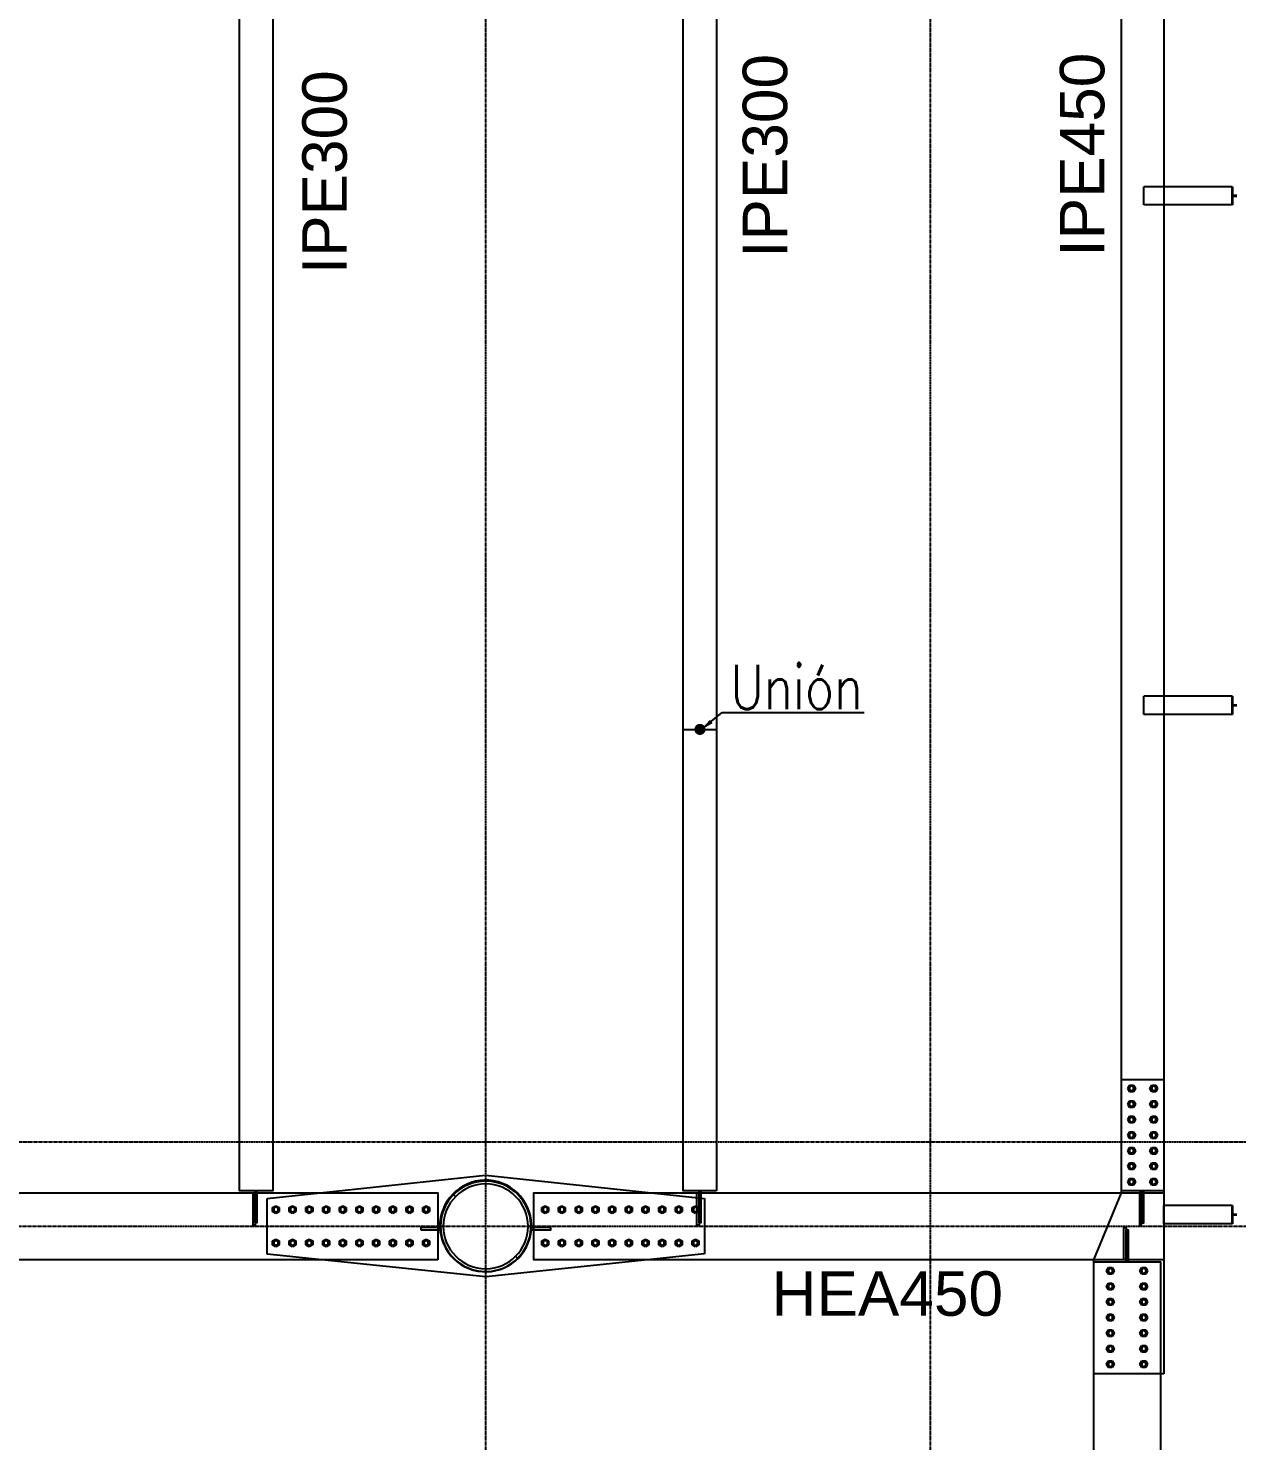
# Model space of a CAD drawing. Header units: millimetres. Extents: x -12345 to 95575, y -14368 to 31862.
# Drawn here: x 80943 to 86377, y 7156 to 13506 of the extents above; entities that cross this region are included whole.
import ezdxf
from ezdxf.enums import TextEntityAlignment as Align

# ---------------------------------------------------------------- set-up
doc = ezdxf.new("R2010")
doc.units = ezdxf.units.MM
doc.header["$LTSCALE"] = 0.95
doc.linetypes.add('DXK_LINE_DOT3', pattern=[5.9187, 2.979, -0.9799, 0.9799, -0.9799])
doc.layers.get('0').update_dxf_attribs({"color": 255})
for name, color, linetype, lineweight in [('0-3', 250, 'Continuous', 5), ('E_COLUMNAS-1', 1, 'Continuous', 25), ('E_COLUMNAS-3', 1, 'Continuous', 35), ('E_TEXTO', 3, 'Continuous', 9), ('E_VIGAS-1', 254, 'Continuous', 25)]:
    doc.layers.add(name, color=color, linetype=linetype, lineweight=lineweight)
for name, color, linetype in [('HCB-EJES', 1, 'Continuous'), ('HCB_VIGAS', 4, 'Continuous'), ('UNIÒN', 6, 'Continuous')]:
    doc.layers.add(name, color=color, linetype=linetype)
doc.styles.add('CNI_COTAS', font='romans.shx', dxfattribs={"width": 0.8})
doc.styles.add('VERDANA', font='arial.ttf')
doc.dimstyles.new('UNIÒN', dxfattribs={"dimscale": 0, "dimtxt": 200, "dimasz": 60, "dimexe": 4, "dimexo": 4, "dimgap": 15, "dimtad": 1, "dimdec": 0, "dimzin": 4, "dimdsep": 46, "dimtxsty": 'CNI_COTAS', "dimcen": -0.09, "dimclrd": 6, "dimclrt": 3, "dimadec": 0, "dimazin": 0, "dimtfac": 1, "dimtdec": 0, "dimtmove": 2, "dimatfit": 0, "dimfxl": 0.05, "dimtolj": 1, "dimtzin": 0, "dimarcsym": 0})

# ---------------------------------------------------------------- blocks, each defined once
blk = doc.blocks.new('DCTIB_CNI_EST_MOD-1A-FAC_0001_rvt-2-_10_00m_N_E_-NIVEL-3 DOC')
at = {"layer": 'E_VIGAS-1'}
for p, q in [((3.2962, 153.3743), (3.2962, 153.4563)), ((3.6945, 153.4563), (3.2962, 153.4563)), ((3.6945, 153.4563), (3.6945, 153.3743)), ((3.6945, 153.3743), (3.6945, 153.4563)), ((3.6945, 153.4563), (3.6954, 153.4563)), ((3.7005, 153.4128), (3.6952, 153.4128)), ((3.6953, 153.4178), (3.7005, 153.4178)), ((3.6954, 153.4563), (3.6954, 153.4285)), ((3.7005, 153.4178), (3.7144, 153.4178)), ((3.7144, 153.4128), (3.7005, 153.4128)), ((3.6945, 153.3743), (3.2962, 153.3743)), ((3.6954, 153.3743), (3.6945, 153.3743)), ((3.6954, 153.4021), (3.6954, 153.3743)), ((3.2962, 151.0843), (3.2962, 151.1663)), ((3.6945, 151.1663), (3.2962, 151.1663)), ((3.6945, 151.1663), (3.6945, 151.0843)), ((3.6945, 151.0843), (3.6945, 151.1663)), ((3.6945, 151.1663), (3.6954, 151.1663)), ((3.6952, 151.1278), (3.7005, 151.1278)), ((3.6954, 151.1663), (3.6954, 151.1385)), ((3.7005, 151.1278), (3.7144, 151.1278)), ((3.6945, 151.0843), (3.2962, 151.0843)), ((3.6954, 151.0843), (3.6945, 151.0843)), ((3.7005, 151.1228), (3.6953, 151.1228)), ((3.6954, 151.1121), (3.6954, 151.0843)), ((3.7144, 151.1228), (3.7005, 151.1228)), ((3.3865, 148.7944), (3.3865, 148.8764)), ((3.6945, 148.8764), (3.3865, 148.8764)), ((3.6945, 148.8764), (3.6945, 148.7944)), ((3.6945, 148.7944), (3.6945, 148.8764)), ((3.6945, 148.8764), (3.6954, 148.8764)), ((3.6954, 148.8764), (3.6954, 148.8486)), ((3.6945, 148.7944), (3.3865, 148.7944)), ((3.6954, 148.7944), (3.6945, 148.7944)), ((3.6952, 148.8379), (3.7005, 148.8379)), ((3.7005, 148.8329), (3.6953, 148.8329)), ((3.6954, 148.8222), (3.6954, 148.7944)), ((3.7005, 148.8379), (3.7144, 148.8379)), ((3.7144, 148.8329), (3.7005, 148.8329))]:
    blk.add_line(p, q, dxfattribs=at)
for points, knots in [([(3.6954, 153.4285), (3.6954, 153.4276), (3.6955, 153.4259), (3.6957, 153.4235), (3.6962, 153.4214), (3.697, 153.4194), (3.6983, 153.4181), (3.6997, 153.4178), (3.7005, 153.4178)], [0, 0, 0, 0, 0.142857, 0.285714, 0.428571, 0.571429, 0.785714, 1, 1, 1, 1]), ([(3.7005, 153.4178), (3.6994, 153.4178), (3.6981, 153.4182), (3.6968, 153.4197), (3.6962, 153.4213), (3.6959, 153.4227), (3.6957, 153.4238), (3.6955, 153.4256), (3.6954, 153.4272), (3.6954, 153.4285)], [0, 0, 0, 0, 0.285714, 0.428571, 0.571429, 0.678571, 0.732143, 0.785714, 1, 1, 1, 1]), ([(3.6954, 153.4021), (3.6954, 153.4029), (3.6955, 153.4046), (3.6957, 153.407), (3.6962, 153.4091), (3.697, 153.4111), (3.6983, 153.4125), (3.6997, 153.4128), (3.7005, 153.4128)], [0, 0, 0, 0, 0.142857, 0.285714, 0.428571, 0.571429, 0.785714, 1, 1, 1, 1]), ([(3.7005, 153.4128), (3.6994, 153.4128), (3.6981, 153.4124), (3.6968, 153.4108), (3.6962, 153.4093), (3.6959, 153.4078), (3.6957, 153.4067), (3.6955, 153.4049), (3.6954, 153.4033), (3.6954, 153.4021)], [0, 0, 0, 0, 0.285714, 0.428571, 0.571429, 0.678571, 0.732143, 0.785714, 1, 1, 1, 1]), ([(3.6954, 151.1385), (3.6954, 151.1377), (3.6955, 151.136), (3.6957, 151.1336), (3.6962, 151.1315), (3.697, 151.1295), (3.6983, 151.1281), (3.6997, 151.1278), (3.7005, 151.1278)], [0, 0, 0, 0, 0.142857, 0.285714, 0.428571, 0.571429, 0.785714, 1, 1, 1, 1]), ([(3.7005, 151.1278), (3.6994, 151.1278), (3.6981, 151.1282), (3.6968, 151.1298), (3.6962, 151.1313), (3.6959, 151.1328), (3.6957, 151.1339), (3.6955, 151.1357), (3.6954, 151.1373), (3.6954, 151.1385)], [0, 0, 0, 0, 0.285714, 0.428571, 0.571429, 0.678571, 0.732143, 0.785714, 1, 1, 1, 1]), ([(3.6954, 151.1121), (3.6954, 151.113), (3.6955, 151.1147), (3.6957, 151.1171), (3.6962, 151.1192), (3.697, 151.1212), (3.6983, 151.1225), (3.6997, 151.1228), (3.7005, 151.1228)], [0, 0, 0, 0, 0.142857, 0.285714, 0.428571, 0.571429, 0.785714, 1, 1, 1, 1]), ([(3.7005, 151.1228), (3.6994, 151.1228), (3.6981, 151.1224), (3.6968, 151.1209), (3.6962, 151.1193), (3.6959, 151.1179), (3.6957, 151.1168), (3.6955, 151.115), (3.6954, 151.1134), (3.6954, 151.1121)], [0, 0, 0, 0, 0.285714, 0.428571, 0.571429, 0.678571, 0.732143, 0.785714, 1, 1, 1, 1]), ([(3.6954, 148.8486), (3.6954, 148.8478), (3.6955, 148.8461), (3.6957, 148.8437), (3.6962, 148.8416), (3.697, 148.8396), (3.6983, 148.8382), (3.6997, 148.8379), (3.7005, 148.8379)], [0, 0, 0, 0, 0.142857, 0.285714, 0.428571, 0.571429, 0.785714, 1, 1, 1, 1]), ([(3.7005, 148.8379), (3.6994, 148.8379), (3.6981, 148.8383), (3.6968, 148.8399), (3.6962, 148.8414), (3.6959, 148.8429), (3.6957, 148.844), (3.6955, 148.8457), (3.6954, 148.8473), (3.6954, 148.8486)], [0, 0, 0, 0, 0.285714, 0.428571, 0.571429, 0.678571, 0.732143, 0.785714, 1, 1, 1, 1]), ([(3.6954, 148.8222), (3.6954, 148.8231), (3.6955, 148.8248), (3.6957, 148.8272), (3.6962, 148.8293), (3.697, 148.8312), (3.6983, 148.8326), (3.6997, 148.8329), (3.7005, 148.8329)], [0, 0, 0, 0, 0.142857, 0.285714, 0.428571, 0.571429, 0.785714, 1, 1, 1, 1]), ([(3.7005, 148.8329), (3.6994, 148.8329), (3.6981, 148.8325), (3.6968, 148.8309), (3.6962, 148.8294), (3.6959, 148.828), (3.6957, 148.8268), (3.6955, 148.8251), (3.6954, 148.8235), (3.6954, 148.8222)], [0, 0, 0, 0, 0.285714, 0.428571, 0.571429, 0.678571, 0.732143, 0.785714, 1, 1, 1, 1])]:
    blk.add_open_spline(points, degree=3, knots=knots, dxfattribs=at)
blk = doc.blocks.new('EST_SCM_COLUMNA-METALICA-SECCION-CIRCULAR - EST_SCM_COLUMNA-TUBULAR-CIRCULAR_PTEØ_16__e_12_7mm-V44-_10_00m_N_E_-NIVEL-3 DOC')
at = {"layer": 'E_COLUMNAS-1'}
h = blk.add_hatch(dxfattribs=at)
h.set_pattern_fill('FP_13', color=1, style=0, pattern_type=2)
h.set_pattern_definition([(225, (148.783, -0.338), (0.15909903, -0.15909903), [])])
h.paths.add_polyline_path([(0.2032, 0), (0.1973, 0.0486), (0.1799, 0.0944), (0.15, 0.1366), (0.1154, 0.1672), (0.0676, 0.1911), (0.0191, 0.2017), (-0.0245, 0.2017), (-0.0721, 0.19), (-0.1154, 0.1672), (-0.1521, 0.1347), (-0.1822, 0.0885), (-0.1977, 0.0456), (-0.2032, 0), (-0.1973, -0.0486), (-0.1799, -0.0944), (-0.15, -0.1366), (-0.1154, -0.1672), (-0.0721, -0.19), (-0.0191, -0.2017), (0.0245, -0.2017), (0.0768, -0.1875), (0.1154, -0.1672), (0.1521, -0.1347), (0.1822, -0.0885), (0.1977, -0.0456)])
h.paths.add_polyline_path([(0.1905, 0), (0.185, -0.0456), (0.1687, -0.0885), (0.1426, -0.1263), (0.1082, -0.1568), (0.0676, -0.1781), (0.0191, -0.1891), (-0.0245, -0.1887), (-0.0676, -0.1781), (-0.1082, -0.1568), (-0.1426, -0.1263), (-0.1709, -0.0826), (-0.185, -0.0456), (-0.1905, 0), (-0.1838, 0.0486), (-0.1646, 0.0944), (-0.1426, 0.1263), (-0.1082, 0.1568), (-0.0676, 0.1781), (-0.0175, 0.1891), (0.0245, 0.1887), (0.0721, 0.1758), (0.1082, 0.1568), (0.1426, 0.1263), (0.1687, 0.0885), (0.185, 0.0456)])
at = {"layer": 'E_COLUMNAS-1', "color": 1}
for radius, start, end in [(0.2032, 360, 180), (0.1905, 0, 180), (0.2032, 180, 360), (0.1905, 180, 0)]:
    blk.add_arc((0, 0), radius, start, end, dxfattribs=at)
blk = doc.blocks.new('Bolt-72574620-2361 - 1471')
at = {"color": 253, "linetype": 'Continuous'}
for p, q in [((98609.5, 14920.2), (98618.2, 14935.2)), ((98618.2, 14935.2), (98635.5, 14935.2)), ((98635.5, 14935.2), (98644.1, 14920.2)), ((98709.5, 14920.2), (98718.2, 14935.2)), ((98718.2, 14935.2), (98735.5, 14935.2)), ((98735.5, 14935.2), (98744.1, 14920.2)), ((98618.2, 14905.2), (98609.5, 14920.2)), ((98609.5, 14850.2), (98618.2, 14865.2)), ((98635.5, 14905.2), (98618.2, 14905.2)), ((98618.2, 14865.2), (98635.5, 14865.2)), ((98644.1, 14920.2), (98635.5, 14905.2)), ((98635.5, 14865.2), (98644.1, 14850.2)), ((98718.2, 14905.2), (98709.5, 14920.2)), ((98709.5, 14850.2), (98718.2, 14865.2)), ((98735.5, 14905.2), (98718.2, 14905.2)), ((98718.2, 14865.2), (98735.5, 14865.2)), ((98744.1, 14920.2), (98735.5, 14905.2)), ((98735.5, 14865.2), (98744.1, 14850.2)), ((98618.2, 14835.2), (98609.5, 14850.2)), ((98609.5, 14780.2), (98618.2, 14795.2)), ((98635.5, 14835.2), (98618.2, 14835.2)), ((98618.2, 14795.2), (98635.5, 14795.2)), ((98644.1, 14850.2), (98635.5, 14835.2)), ((98635.5, 14795.2), (98644.2, 14780.2)), ((98718.2, 14835.2), (98709.5, 14850.2)), ((98709.5, 14780.2), (98718.2, 14795.2)), ((98735.5, 14835.2), (98718.2, 14835.2)), ((98718.2, 14795.2), (98735.5, 14795.2)), ((98744.1, 14850.2), (98735.5, 14835.2)), ((98735.5, 14795.2), (98744.2, 14780.2)), ((98618.2, 14765.2), (98609.5, 14780.2)), ((98635.5, 14765.2), (98618.2, 14765.2)), ((98644.2, 14780.2), (98635.5, 14765.2)), ((98718.2, 14765.2), (98709.5, 14780.2)), ((98735.5, 14765.2), (98718.2, 14765.2)), ((98744.2, 14780.2), (98735.5, 14765.2)), ((98609.5, 14710.2), (98618.2, 14725.2)), ((98618.2, 14695.2), (98609.5, 14710.2)), ((98618.2, 14725.2), (98635.5, 14725.2)), ((98635.5, 14695.2), (98618.2, 14695.2)), ((98635.5, 14725.2), (98644.2, 14710.2)), ((98644.2, 14710.2), (98635.5, 14695.2)), ((98709.5, 14710.2), (98718.2, 14725.2)), ((98718.2, 14695.2), (98709.5, 14710.2)), ((98718.2, 14725.2), (98735.5, 14725.2)), ((98735.5, 14695.2), (98718.2, 14695.2)), ((98735.5, 14725.2), (98744.2, 14710.2)), ((98744.2, 14710.2), (98735.5, 14695.2)), ((98609.5, 14640.2), (98618.2, 14655.2)), ((98618.2, 14625.2), (98609.5, 14640.2)), ((98618.2, 14655.2), (98635.5, 14655.2)), ((98635.5, 14625.2), (98618.2, 14625.2)), ((98635.5, 14655.2), (98644.2, 14640.2)), ((98644.2, 14640.2), (98635.5, 14625.2)), ((98709.5, 14640.2), (98718.2, 14655.2)), ((98718.2, 14625.2), (98709.5, 14640.2)), ((98718.2, 14655.2), (98735.5, 14655.2)), ((98735.5, 14625.2), (98718.2, 14625.2)), ((98735.5, 14655.2), (98744.2, 14640.2)), ((98744.2, 14640.2), (98735.5, 14625.2)), ((98609.6, 14570.2), (98618.2, 14585.2)), ((98618.2, 14555.2), (98609.6, 14570.2)), ((98618.2, 14585.2), (98635.5, 14585.2)), ((98635.5, 14555.2), (98618.2, 14555.2)), ((98635.5, 14585.2), (98644.2, 14570.2)), ((98644.2, 14570.2), (98635.5, 14555.2)), ((98709.6, 14570.2), (98718.2, 14585.2)), ((98718.2, 14555.2), (98709.6, 14570.2)), ((98718.2, 14585.2), (98735.5, 14585.2)), ((98735.5, 14555.2), (98718.2, 14555.2)), ((98735.5, 14585.2), (98744.2, 14570.2)), ((98744.2, 14570.2), (98735.5, 14555.2)), ((98609.6, 14500.2), (98618.2, 14515.2)), ((98618.2, 14485.2), (98609.6, 14500.2)), ((98618.2, 14515.2), (98635.5, 14515.2)), ((98635.5, 14485.2), (98618.2, 14485.2)), ((98635.5, 14515.2), (98644.2, 14500.2)), ((98644.2, 14500.2), (98635.5, 14485.2)), ((98709.6, 14500.2), (98718.2, 14515.2)), ((98718.2, 14485.2), (98709.6, 14500.2)), ((98718.2, 14515.2), (98735.5, 14515.2)), ((98735.5, 14485.2), (98718.2, 14485.2)), ((98735.5, 14515.2), (98744.2, 14500.2)), ((98744.2, 14500.2), (98735.5, 14485.2))]:
    blk.add_line(p, q, dxfattribs=at)
for centre, radius, start, end in [((98626.8, 14920.2), 11.5, 108.00867, 288.00867), ((98626.8, 14920.2), 10, 0.00867, 180.00867), ((98626.8, 14920.2), 11.5, 288.00867, 108.00867), ((98726.8, 14920.2), 11.5, 108.00867, 288.00867), ((98726.8, 14920.2), 10, 0.00867, 180.00867), ((98726.8, 14920.2), 11.5, 288.00867, 108.00867), ((98626.8, 14850.2), 11.5, 108.00867, 288.00867), ((98626.8, 14920.2), 10, 180.00867, 0.00867), ((98626.8, 14850.2), 10, 0.00867, 180.00867), ((98626.8, 14850.2), 11.5, 288.00867, 108.00867), ((98726.8, 14850.2), 11.5, 108.00867, 288.00867), ((98726.8, 14920.2), 10, 180.00867, 0.00867), ((98726.8, 14850.2), 10, 0.00867, 180.00867), ((98726.8, 14850.2), 11.5, 288.00867, 108.00867), ((98626.8, 14850.2), 10, 180.00867, 0.00867), ((98726.8, 14850.2), 10, 180.00867, 0.00867), ((98626.8, 14780.2), 11.5, 108.00867, 288.00867), ((98626.8, 14780.2), 10, 0.00867, 180.00867), ((98626.8, 14780.2), 10, 180.00867, 0.00867), ((98626.8, 14780.2), 11.5, 288.00867, 108.00867), ((98726.8, 14780.2), 11.5, 108.00867, 288.00867), ((98726.8, 14780.2), 10, 0.00867, 180.00867), ((98726.8, 14780.2), 10, 180.00867, 0.00867), ((98726.8, 14780.2), 11.5, 288.00867, 108.00867), ((98626.9, 14710.2), 11.5, 108.00867, 288.00867), ((98626.9, 14710.2), 10, 0.00867, 180.00867), ((98626.9, 14710.2), 10, 180.00867, 0.00867), ((98626.9, 14710.2), 11.5, 288.00867, 108.00867), ((98726.9, 14710.2), 11.5, 108.00867, 288.00867), ((98726.9, 14710.2), 10, 0.00867, 180.00867), ((98726.9, 14710.2), 10, 180.00867, 0.00867), ((98726.9, 14710.2), 11.5, 288.00867, 108.00867), ((98626.9, 14640.2), 11.5, 108.00867, 288.00867), ((98626.9, 14640.2), 10, 0.00867, 180.00867), ((98626.9, 14640.2), 10, 180.00867, 0.00867), ((98626.9, 14640.2), 11.5, 288.00867, 108.00867), ((98726.9, 14640.2), 11.5, 108.00867, 288.00867), ((98726.9, 14640.2), 10, 0.00867, 180.00867), ((98726.9, 14640.2), 10, 180.00867, 0.00867), ((98726.9, 14640.2), 11.5, 288.00867, 108.00867), ((98626.9, 14570.2), 11.5, 108.00867, 288.00867), ((98626.9, 14570.2), 10, 0.00867, 180.00867), ((98626.9, 14570.2), 10, 180.00867, 0.00867), ((98626.9, 14570.2), 11.5, 288.00867, 108.00867), ((98726.9, 14570.2), 11.5, 108.00867, 288.00867), ((98726.9, 14570.2), 10, 0.00867, 180.00867), ((98726.9, 14570.2), 10, 180.00867, 0.00867), ((98726.9, 14570.2), 11.5, 288.00867, 108.00867), ((98626.9, 14500.2), 11.5, 108.00867, 288.00867), ((98626.9, 14500.2), 10, 0.00867, 180.00867), ((98626.9, 14500.2), 10, 180.00867, 0.00867), ((98626.9, 14500.2), 11.5, 288.00867, 108.00867), ((98726.9, 14500.2), 11.5, 108.00867, 288.00867), ((98726.9, 14500.2), 10, 0.00867, 180.00867), ((98726.9, 14500.2), 10, 180.00867, 0.00867), ((98726.9, 14500.2), 11.5, 288.00867, 108.00867)]:
    blk.add_arc(centre, radius, start, end, dxfattribs=at)
blk = doc.blocks.new('Bolt-72574620-1904 - 1471')
at = {"color": 253, "linetype": 'Continuous'}
for p, q in [((94765.4, 14384.4), (94780.4, 14393.1)), ((94765.4, 14367.1), (94765.4, 14384.4)), ((94780.4, 14358.4), (94765.4, 14367.1)), ((94780.4, 14393.1), (94795.4, 14384.4)), ((94795.4, 14367.1), (94780.4, 14358.4)), ((94795.4, 14384.4), (94795.4, 14367.1)), ((94840.4, 14384.4), (94855.4, 14393.1)), ((94840.4, 14367.1), (94840.4, 14384.4)), ((94855.4, 14358.4), (94840.4, 14367.1)), ((94855.4, 14393.1), (94870.4, 14384.4)), ((94870.4, 14367.1), (94855.4, 14358.4)), ((94870.4, 14384.4), (94870.4, 14367.1)), ((94915.4, 14384.4), (94930.4, 14393.1)), ((94915.4, 14367.1), (94915.4, 14384.4)), ((94930.4, 14358.4), (94915.4, 14367.1)), ((94930.4, 14393.1), (94945.4, 14384.4)), ((94945.4, 14367.1), (94930.4, 14358.4)), ((94945.4, 14384.4), (94945.4, 14367.1)), ((94990.4, 14384.4), (95005.4, 14393.1)), ((94990.4, 14367.1), (94990.4, 14384.4)), ((95005.4, 14358.4), (94990.4, 14367.1)), ((95005.4, 14393.1), (95020.4, 14384.4)), ((95020.4, 14367.1), (95005.4, 14358.4)), ((95020.4, 14384.4), (95020.4, 14367.1)), ((95065.4, 14384.4), (95080.4, 14393.1)), ((95065.4, 14367.1), (95065.4, 14384.4)), ((95080.4, 14358.4), (95065.4, 14367.1)), ((95080.4, 14393.1), (95095.4, 14384.4)), ((95095.4, 14367.1), (95080.4, 14358.4)), ((95095.4, 14384.4), (95095.4, 14367.1)), ((95140.4, 14384.4), (95155.4, 14393.1)), ((95140.4, 14367.1), (95140.4, 14384.4)), ((95155.4, 14358.4), (95140.4, 14367.1)), ((95155.4, 14393.1), (95170.4, 14384.4)), ((95170.4, 14367.1), (95155.4, 14358.4)), ((95170.4, 14384.4), (95170.4, 14367.1)), ((95215.4, 14384.4), (95230.4, 14393.1)), ((95215.4, 14367.1), (95215.4, 14384.4)), ((95230.4, 14358.4), (95215.4, 14367.1)), ((95230.4, 14393.1), (95245.4, 14384.4)), ((95245.4, 14367.1), (95230.4, 14358.4)), ((95245.4, 14384.4), (95245.4, 14367.1)), ((95290.4, 14384.4), (95305.4, 14393.1)), ((95290.4, 14367.1), (95290.4, 14384.4)), ((95305.4, 14358.4), (95290.4, 14367.1)), ((95305.4, 14393.1), (95320.4, 14384.4)), ((95320.4, 14367.1), (95305.4, 14358.4)), ((95320.4, 14384.4), (95320.4, 14367.1)), ((95365.4, 14384.4), (95380.4, 14393.1)), ((95365.4, 14367.1), (95365.4, 14384.4)), ((95380.4, 14358.5), (95365.4, 14367.1)), ((95380.4, 14393.1), (95395.4, 14384.4)), ((95395.4, 14367.1), (95380.4, 14358.5)), ((95395.4, 14384.4), (95395.4, 14367.1)), ((95440.4, 14384.4), (95455.4, 14393.1)), ((95440.4, 14367.1), (95440.4, 14384.4)), ((95455.4, 14358.5), (95440.4, 14367.1)), ((95455.4, 14393.1), (95470.4, 14384.4)), ((95470.4, 14367.1), (95455.4, 14358.5)), ((95470.4, 14384.4), (95470.4, 14367.1)), ((94765.4, 14234.4), (94780.4, 14243.1)), ((94765.4, 14217.1), (94765.4, 14234.4)), ((94780.4, 14243.1), (94795.4, 14234.4)), ((94795.4, 14234.4), (94795.4, 14217.1)), ((94840.4, 14234.4), (94855.4, 14243.1)), ((94840.4, 14217.1), (94840.4, 14234.4)), ((94855.4, 14243.1), (94870.4, 14234.4)), ((94870.4, 14234.4), (94870.4, 14217.1)), ((94915.4, 14234.4), (94930.4, 14243.1)), ((94915.4, 14217.1), (94915.4, 14234.4)), ((94930.4, 14243.1), (94945.4, 14234.4)), ((94945.4, 14234.4), (94945.4, 14217.1)), ((94990.4, 14234.4), (95005.4, 14243.1)), ((94990.4, 14217.1), (94990.4, 14234.4)), ((95005.4, 14243.1), (95020.4, 14234.4)), ((95020.4, 14234.4), (95020.4, 14217.1)), ((95065.4, 14234.4), (95080.4, 14243.1)), ((95065.4, 14217.1), (95065.4, 14234.4)), ((95080.4, 14243.1), (95095.4, 14234.4)), ((95095.4, 14234.4), (95095.4, 14217.1)), ((95140.4, 14234.4), (95155.4, 14243.1)), ((95140.4, 14217.1), (95140.4, 14234.4)), ((95155.4, 14243.1), (95170.4, 14234.4)), ((95170.4, 14234.4), (95170.4, 14217.1)), ((95215.4, 14234.4), (95230.4, 14243.1)), ((95215.4, 14217.1), (95215.4, 14234.4)), ((95230.4, 14243.1), (95245.4, 14234.4)), ((95245.4, 14234.4), (95245.4, 14217.1)), ((95290.4, 14234.4), (95305.4, 14243.1)), ((95290.4, 14217.1), (95290.4, 14234.4)), ((95305.4, 14243.1), (95320.4, 14234.4)), ((95320.4, 14234.4), (95320.4, 14217.1)), ((95365.4, 14234.4), (95380.4, 14243.1)), ((95365.4, 14217.1), (95365.4, 14234.4)), ((95380.4, 14243.1), (95395.4, 14234.4)), ((95395.4, 14234.4), (95395.4, 14217.1)), ((95440.4, 14234.4), (95455.4, 14243.1)), ((95440.4, 14217.1), (95440.4, 14234.4)), ((95455.4, 14243.1), (95470.4, 14234.4)), ((95470.4, 14234.4), (95470.4, 14217.1)), ((94780.4, 14208.4), (94765.4, 14217.1)), ((94795.4, 14217.1), (94780.4, 14208.4)), ((94855.4, 14208.4), (94840.4, 14217.1)), ((94870.4, 14217.1), (94855.4, 14208.4)), ((94930.4, 14208.4), (94915.4, 14217.1)), ((94945.4, 14217.1), (94930.4, 14208.4)), ((95005.4, 14208.4), (94990.4, 14217.1)), ((95020.4, 14217.1), (95005.4, 14208.4)), ((95080.4, 14208.4), (95065.4, 14217.1)), ((95095.4, 14217.1), (95080.4, 14208.4)), ((95155.4, 14208.4), (95140.4, 14217.1)), ((95170.4, 14217.1), (95155.4, 14208.4)), ((95230.4, 14208.4), (95215.4, 14217.1)), ((95245.4, 14217.1), (95230.4, 14208.4)), ((95305.4, 14208.4), (95290.4, 14217.1)), ((95320.4, 14217.1), (95305.4, 14208.4)), ((95380.4, 14208.5), (95365.4, 14217.1)), ((95395.4, 14217.1), (95380.4, 14208.5)), ((95455.4, 14208.5), (95440.4, 14217.1)), ((95470.4, 14217.1), (95455.4, 14208.5))]:
    blk.add_line(p, q, dxfattribs=at)
for centre, radius, start, end in [((94780.4, 14375.7), 11.5, 18.00408, 198.00408), ((94780.4, 14375.7), 11.5, 198.00408, 18.00408), ((94780.4, 14375.7), 10, 90.00408, 270.00408), ((94780.4, 14375.7), 10, 270.00408, 90.00408), ((94855.4, 14375.7), 11.5, 18.00408, 198.00408), ((94855.4, 14375.7), 11.5, 198.00408, 18.00408), ((94855.4, 14375.7), 10, 90.00408, 270.00408), ((94855.4, 14375.7), 10, 270.00408, 90.00408), ((94930.4, 14375.7), 11.5, 18.00408, 198.00408), ((94930.4, 14375.7), 11.5, 198.00408, 18.00408), ((94930.4, 14375.7), 10, 90.00408, 270.00408), ((94930.4, 14375.7), 10, 270.00408, 90.00408), ((95005.4, 14375.7), 11.5, 18.00408, 198.00408), ((95005.4, 14375.7), 11.5, 198.00408, 18.00408), ((95005.4, 14375.7), 10, 90.00408, 270.00408), ((95005.4, 14375.7), 10, 270.00408, 90.00408), ((95080.4, 14375.8), 11.5, 18.00408, 198.00408), ((95080.4, 14375.8), 11.5, 198.00408, 18.00408), ((95080.4, 14375.8), 10, 90.00408, 270.00408), ((95080.4, 14375.8), 10, 270.00408, 90.00408), ((95155.4, 14375.8), 11.5, 18.00408, 198.00408), ((95155.4, 14375.8), 11.5, 198.00408, 18.00408), ((95155.4, 14375.8), 10, 90.00408, 270.00408), ((95155.4, 14375.8), 10, 270.00408, 90.00408), ((95230.4, 14375.8), 11.5, 18.00408, 198.00408), ((95230.4, 14375.8), 11.5, 198.00408, 18.00408), ((95230.4, 14375.8), 10, 90.00408, 270.00408), ((95230.4, 14375.8), 10, 270.00408, 90.00408), ((95305.4, 14375.8), 11.5, 18.00408, 198.00408), ((95305.4, 14375.8), 11.5, 198.00408, 18.00408), ((95305.4, 14375.8), 10, 90.00408, 270.00408), ((95305.4, 14375.8), 10, 270.00408, 90.00408), ((95380.4, 14375.8), 11.5, 18.00408, 198.00408), ((95380.4, 14375.8), 11.5, 198.00408, 18.00408), ((95380.4, 14375.8), 10, 90.00408, 270.00408), ((95380.4, 14375.8), 10, 270.00408, 90.00408), ((95455.4, 14375.8), 11.5, 18.00408, 198.00408), ((95455.4, 14375.8), 11.5, 198.00408, 18.00408), ((95455.4, 14375.8), 10, 90.00408, 270.00408), ((95455.4, 14375.8), 10, 270.00408, 90.00408), ((94780.4, 14225.7), 11.5, 18.00408, 198.00408), ((94780.4, 14225.7), 11.5, 198.00408, 18.00408), ((94780.4, 14225.7), 10, 90.00408, 270.00408), ((94780.4, 14225.7), 10, 270.00408, 90.00408), ((94855.4, 14225.7), 11.5, 18.00408, 198.00408), ((94855.4, 14225.7), 11.5, 198.00408, 18.00408), ((94855.4, 14225.7), 10, 90.00408, 270.00408), ((94855.4, 14225.7), 10, 270.00408, 90.00408), ((94930.4, 14225.7), 11.5, 18.00408, 198.00408), ((94930.4, 14225.7), 11.5, 198.00408, 18.00408), ((94930.4, 14225.7), 10, 90.00408, 270.00408), ((94930.4, 14225.7), 10, 270.00408, 90.00408), ((95005.4, 14225.7), 11.5, 18.00408, 198.00408), ((95005.4, 14225.7), 11.5, 198.00408, 18.00408), ((95005.4, 14225.7), 10, 90.00408, 270.00408), ((95005.4, 14225.7), 10, 270.00408, 90.00408), ((95080.4, 14225.8), 11.5, 18.00408, 198.00408), ((95080.4, 14225.8), 11.5, 198.00408, 18.00408), ((95080.4, 14225.8), 10, 90.00408, 270.00408), ((95080.4, 14225.8), 10, 270.00408, 90.00408), ((95155.4, 14225.8), 11.5, 18.00408, 198.00408), ((95155.4, 14225.8), 11.5, 198.00408, 18.00408), ((95155.4, 14225.8), 10, 90.00408, 270.00408), ((95155.4, 14225.8), 10, 270.00408, 90.00408), ((95230.4, 14225.8), 11.5, 18.00408, 198.00408), ((95230.4, 14225.8), 11.5, 198.00408, 18.00408), ((95230.4, 14225.8), 10, 90.00408, 270.00408), ((95230.4, 14225.8), 10, 270.00408, 90.00408), ((95305.4, 14225.8), 11.5, 18.00408, 198.00408), ((95305.4, 14225.8), 11.5, 198.00408, 18.00408), ((95305.4, 14225.8), 10, 90.00408, 270.00408), ((95305.4, 14225.8), 10, 270.00408, 90.00408), ((95380.4, 14225.8), 11.5, 18.00408, 198.00408), ((95380.4, 14225.8), 11.5, 198.00408, 18.00408), ((95380.4, 14225.8), 10, 90.00408, 270.00408), ((95380.4, 14225.8), 10, 270.00408, 90.00408), ((95455.4, 14225.8), 11.5, 18.00408, 198.00408), ((95455.4, 14225.8), 11.5, 198.00408, 18.00408), ((95455.4, 14225.8), 10, 90.00408, 270.00408), ((95455.4, 14225.8), 10, 270.00408, 90.00408)]:
    blk.add_arc(centre, radius, start, end, dxfattribs=at)
blk = doc.blocks.new('Part-72574620-1897 - 1471')
at = {"color": 253}
for p, q in [((94740.4, 14425.8), (95723.1, 14530)), ((95723.1, 14530), (96706.3, 14426.1)), ((94740.4, 14175.8), (94740.4, 14425.8)), ((96706.3, 14426.1), (96706.3, 14176.1)), ((95723.3, 14074), (94740.4, 14175.8)), ((96706.3, 14176.1), (95723.3, 14074))]:
    blk.add_line(p, q, dxfattribs=at)
for start, end in [(80, 260), (260, 80)]:
    blk.add_arc((95723.3, 14302), 206, start, end, dxfattribs=at)
blk = doc.blocks.new('Bolt-72574620-1903 - 1471')
at = {"color": 253, "linetype": 'Continuous'}
for p, q in [((95976.3, 14384.4), (95991.3, 14393.1)), ((95976.3, 14367.1), (95976.3, 14384.4)), ((95991.3, 14358.5), (95976.3, 14367.1)), ((95991.3, 14393.1), (96006.3, 14384.4)), ((96006.3, 14367.1), (95991.3, 14358.5)), ((96006.3, 14384.4), (96006.3, 14367.1)), ((96051.3, 14384.4), (96066.3, 14393.1)), ((96051.3, 14367.1), (96051.3, 14384.4)), ((96066.3, 14358.5), (96051.3, 14367.1)), ((96066.3, 14393.1), (96081.3, 14384.4)), ((96081.3, 14367.1), (96066.3, 14358.5)), ((96081.3, 14384.4), (96081.3, 14367.1)), ((96126.3, 14384.4), (96141.3, 14393.1)), ((96126.3, 14367.1), (96126.3, 14384.4)), ((96141.3, 14358.5), (96126.3, 14367.1)), ((96141.3, 14393.1), (96156.3, 14384.4)), ((96156.3, 14367.1), (96141.3, 14358.5)), ((96156.3, 14384.4), (96156.3, 14367.1)), ((96201.3, 14384.4), (96216.3, 14393.1)), ((96201.3, 14367.1), (96201.3, 14384.4)), ((96216.3, 14358.5), (96201.3, 14367.1)), ((96216.3, 14393.1), (96231.3, 14384.4)), ((96231.3, 14367.1), (96216.3, 14358.5)), ((96231.3, 14384.4), (96231.3, 14367.1)), ((96276.3, 14384.4), (96291.3, 14393.1)), ((96276.3, 14367.1), (96276.3, 14384.4)), ((96291.3, 14358.5), (96276.3, 14367.1)), ((96291.3, 14393.1), (96306.3, 14384.4)), ((96306.3, 14367.1), (96291.3, 14358.5)), ((96306.3, 14384.4), (96306.3, 14367.1)), ((96351.3, 14384.4), (96366.3, 14393.1)), ((96351.3, 14367.1), (96351.3, 14384.4)), ((96366.3, 14358.5), (96351.3, 14367.1)), ((96366.3, 14393.1), (96381.3, 14384.4)), ((96381.3, 14367.1), (96366.3, 14358.5)), ((96381.3, 14384.4), (96381.3, 14367.1)), ((96426.3, 14384.4), (96441.3, 14393.1)), ((96426.3, 14367.1), (96426.3, 14384.4)), ((96441.3, 14358.5), (96426.3, 14367.1)), ((96441.3, 14393.1), (96456.3, 14384.4)), ((96456.3, 14367.1), (96441.3, 14358.5)), ((96456.3, 14384.4), (96456.3, 14367.1)), ((96501.3, 14384.4), (96516.3, 14393.1)), ((96501.3, 14367.1), (96501.3, 14384.4)), ((96516.3, 14358.5), (96501.3, 14367.1)), ((96516.3, 14393.1), (96531.3, 14384.4)), ((96531.3, 14367.1), (96516.3, 14358.5)), ((96531.3, 14384.4), (96531.3, 14367.1)), ((96576.3, 14384.4), (96591.3, 14393.1)), ((96576.3, 14367.1), (96576.3, 14384.4)), ((96591.3, 14358.5), (96576.3, 14367.1)), ((96591.3, 14393.1), (96606.3, 14384.4)), ((96606.3, 14367.1), (96591.3, 14358.5)), ((96606.3, 14384.4), (96606.3, 14367.1)), ((96651.3, 14384.4), (96666.3, 14393.1)), ((96651.3, 14367.1), (96651.3, 14384.4)), ((96666.3, 14358.5), (96651.3, 14367.1)), ((96666.3, 14393.1), (96681.3, 14384.4)), ((96681.3, 14367.1), (96666.3, 14358.5)), ((96681.3, 14384.4), (96681.3, 14367.1)), ((95976.3, 14234.4), (95991.3, 14243.1)), ((95976.3, 14217.1), (95976.3, 14234.4)), ((95991.3, 14243.1), (96006.3, 14234.4)), ((96006.3, 14234.4), (96006.3, 14217.1)), ((96051.3, 14234.4), (96066.3, 14243.1)), ((96051.3, 14217.1), (96051.3, 14234.4)), ((96066.3, 14243.1), (96081.3, 14234.4)), ((96081.3, 14234.4), (96081.3, 14217.1)), ((96126.3, 14234.4), (96141.3, 14243.1)), ((96126.3, 14217.1), (96126.3, 14234.4)), ((96141.3, 14243.1), (96156.3, 14234.4)), ((96156.3, 14234.4), (96156.3, 14217.1)), ((96201.3, 14234.4), (96216.3, 14243.1)), ((96201.3, 14217.1), (96201.3, 14234.4)), ((96216.3, 14243.1), (96231.3, 14234.4)), ((96231.3, 14234.4), (96231.3, 14217.1)), ((96276.3, 14234.4), (96291.3, 14243.1)), ((96276.3, 14217.1), (96276.3, 14234.4)), ((96291.3, 14243.1), (96306.3, 14234.4)), ((96306.3, 14234.4), (96306.3, 14217.1)), ((96351.3, 14234.4), (96366.3, 14243.1)), ((96351.3, 14217.1), (96351.3, 14234.4)), ((96366.3, 14243.1), (96381.3, 14234.4)), ((96381.3, 14234.4), (96381.3, 14217.1)), ((96426.3, 14234.4), (96441.3, 14243.1)), ((96426.3, 14217.1), (96426.3, 14234.4)), ((96441.3, 14243.1), (96456.3, 14234.4)), ((96456.3, 14234.4), (96456.3, 14217.1)), ((96501.3, 14234.4), (96516.3, 14243.1)), ((96501.3, 14217.1), (96501.3, 14234.4)), ((96516.3, 14243.1), (96531.3, 14234.4)), ((96531.3, 14234.4), (96531.3, 14217.1)), ((96576.3, 14234.4), (96591.3, 14243.1)), ((96576.3, 14217.1), (96576.3, 14234.4)), ((96591.3, 14243.1), (96606.3, 14234.4)), ((96606.3, 14234.4), (96606.3, 14217.1)), ((96651.3, 14234.4), (96666.3, 14243.1)), ((96651.3, 14217.1), (96651.3, 14234.4)), ((96666.3, 14243.1), (96681.3, 14234.4)), ((96681.3, 14234.4), (96681.3, 14217.1)), ((95991.3, 14208.5), (95976.3, 14217.1)), ((96006.3, 14217.1), (95991.3, 14208.5)), ((96066.3, 14208.5), (96051.3, 14217.1)), ((96081.3, 14217.1), (96066.3, 14208.5)), ((96141.3, 14208.5), (96126.3, 14217.1)), ((96156.3, 14217.1), (96141.3, 14208.5)), ((96216.3, 14208.5), (96201.3, 14217.1)), ((96231.3, 14217.1), (96216.3, 14208.5)), ((96291.3, 14208.5), (96276.3, 14217.1)), ((96306.3, 14217.1), (96291.3, 14208.5)), ((96366.3, 14208.5), (96351.3, 14217.1)), ((96381.3, 14217.1), (96366.3, 14208.5)), ((96441.3, 14208.5), (96426.3, 14217.1)), ((96456.3, 14217.1), (96441.3, 14208.5)), ((96516.3, 14208.5), (96501.3, 14217.1)), ((96531.3, 14217.1), (96516.3, 14208.5)), ((96591.3, 14208.5), (96576.3, 14217.1)), ((96606.3, 14217.1), (96591.3, 14208.5)), ((96666.3, 14208.5), (96651.3, 14217.1)), ((96681.3, 14217.1), (96666.3, 14208.5))]:
    blk.add_line(p, q, dxfattribs=at)
for centre, radius, start, end in [((95991.3, 14375.8), 11.5, 18, 198), ((95991.3, 14375.8), 11.5, 198, 18), ((95991.3, 14375.8), 10, 90, 270), ((95991.3, 14375.8), 10, 270, 90), ((96066.3, 14375.8), 11.5, 18, 198), ((96066.3, 14375.8), 11.5, 198, 18), ((96066.3, 14375.8), 10, 90, 270), ((96066.3, 14375.8), 10, 270, 90), ((96141.3, 14375.8), 11.5, 18, 198), ((96141.3, 14375.8), 11.5, 198, 18), ((96141.3, 14375.8), 10, 90, 270), ((96141.3, 14375.8), 10, 270, 90), ((96216.3, 14375.8), 11.5, 18, 198), ((96216.3, 14375.8), 11.5, 198, 18), ((96216.3, 14375.8), 10, 90, 270), ((96216.3, 14375.8), 10, 270, 90), ((96291.3, 14375.8), 11.5, 18, 198), ((96291.3, 14375.8), 11.5, 198, 18), ((96291.3, 14375.8), 10, 90, 270), ((96291.3, 14375.8), 10, 270, 90), ((96366.3, 14375.8), 11.5, 18, 198), ((96366.3, 14375.8), 11.5, 198, 18), ((96366.3, 14375.8), 10, 90, 270), ((96366.3, 14375.8), 10, 270, 90), ((96441.3, 14375.8), 11.5, 18, 198), ((96441.3, 14375.8), 11.5, 198, 18), ((96441.3, 14375.8), 10, 90, 270), ((96441.3, 14375.8), 10, 270, 90), ((96516.3, 14375.8), 11.5, 18, 198), ((96516.3, 14375.8), 11.5, 198, 18), ((96516.3, 14375.8), 10, 90, 270), ((96516.3, 14375.8), 10, 270, 90), ((96591.3, 14375.8), 11.5, 18, 198), ((96591.3, 14375.8), 11.5, 198, 18), ((96591.3, 14375.8), 10, 90, 270), ((96591.3, 14375.8), 10, 270, 90), ((96666.3, 14375.8), 11.5, 18, 198), ((96666.3, 14375.8), 11.5, 198, 18), ((96666.3, 14375.8), 10, 90, 270), ((96666.3, 14375.8), 10, 270, 90), ((95991.3, 14225.8), 11.5, 18, 198), ((95991.3, 14225.8), 11.5, 198, 18), ((95991.3, 14225.8), 10, 90, 270), ((95991.3, 14225.8), 10, 270, 90), ((96066.3, 14225.8), 11.5, 18, 198), ((96066.3, 14225.8), 11.5, 198, 18), ((96066.3, 14225.8), 10, 90, 270), ((96066.3, 14225.8), 10, 270, 90), ((96141.3, 14225.8), 11.5, 18, 198), ((96141.3, 14225.8), 11.5, 198, 18), ((96141.3, 14225.8), 10, 90, 270), ((96141.3, 14225.8), 10, 270, 90), ((96216.3, 14225.8), 11.5, 18, 198), ((96216.3, 14225.8), 11.5, 198, 18), ((96216.3, 14225.8), 10, 90, 270), ((96216.3, 14225.8), 10, 270, 90), ((96291.3, 14225.8), 11.5, 18, 198), ((96291.3, 14225.8), 11.5, 198, 18), ((96291.3, 14225.8), 10, 90, 270), ((96291.3, 14225.8), 10, 270, 90), ((96366.3, 14225.8), 11.5, 18, 198), ((96366.3, 14225.8), 11.5, 198, 18), ((96366.3, 14225.8), 10, 90, 270), ((96366.3, 14225.8), 10, 270, 90), ((96441.3, 14225.8), 11.5, 18, 198), ((96441.3, 14225.8), 11.5, 198, 18), ((96441.3, 14225.8), 10, 90, 270), ((96441.3, 14225.8), 10, 270, 90), ((96516.3, 14225.8), 11.5, 18, 198), ((96516.3, 14225.8), 11.5, 198, 18), ((96516.3, 14225.8), 10, 90, 270), ((96516.3, 14225.8), 10, 270, 90), ((96591.3, 14225.8), 11.5, 18, 198), ((96591.3, 14225.8), 11.5, 198, 18), ((96591.3, 14225.8), 10, 90, 270), ((96591.3, 14225.8), 10, 270, 90), ((96666.3, 14225.8), 11.5, 18, 198), ((96666.3, 14225.8), 11.5, 198, 18), ((96666.3, 14225.8), 10, 90, 270), ((96666.3, 14225.8), 10, 270, 90)]:
    blk.add_arc(centre, radius, start, end, dxfattribs=at)
blk = doc.blocks.new('Part-72574620-2360 - 1471')
at = {"color": 253}
for p, q in [((98581.3, 14450.2), (98581.8, 14960.1)), ((98581.8, 14960.1), (98771.8, 14960.2)), ((98771.8, 14960.2), (98771.8, 13636.6)), ((98456.9, 14150.2), (98581.3, 14450.2)), ((98456.9, 13636.6), (98456.9, 14150.2)), ((98771.8, 13636.6), (98456.9, 13636.6))]:
    blk.add_line(p, q, dxfattribs=at)
blk = doc.blocks.new('Bolt-72574620-2362 - 1471')
at = {"color": 253, "linetype": 'Continuous'}
for p, q in [((98514.6, 14100.2), (98523.2, 14115.2)), ((98523.2, 14085.2), (98514.6, 14100.2)), ((98523.2, 14115.2), (98540.5, 14115.2)), ((98540.5, 14115.2), (98549.2, 14100.2)), ((98549.2, 14100.2), (98540.5, 14085.2)), ((98664.6, 14100.2), (98673.2, 14115.2)), ((98673.2, 14085.2), (98664.6, 14100.2)), ((98673.2, 14115.2), (98690.5, 14115.2)), ((98690.5, 14115.2), (98699.2, 14100.2)), ((98699.2, 14100.2), (98690.5, 14085.2)), ((98514.6, 14030.2), (98523.2, 14045.2)), ((98540.5, 14085.2), (98523.2, 14085.2)), ((98523.2, 14045.2), (98540.5, 14045.2)), ((98540.5, 14045.2), (98549.2, 14030.2)), ((98664.6, 14030.2), (98673.2, 14045.2)), ((98690.5, 14085.2), (98673.2, 14085.2)), ((98673.2, 14045.2), (98690.5, 14045.2)), ((98690.5, 14045.2), (98699.2, 14030.2)), ((98523.2, 14015.2), (98514.6, 14030.2)), ((98514.6, 13960.2), (98523.2, 13975.2)), ((98540.5, 14015.2), (98523.2, 14015.2)), ((98523.2, 13975.2), (98540.5, 13975.2)), ((98549.2, 14030.2), (98540.5, 14015.2)), ((98540.5, 13975.2), (98549.2, 13960.2)), ((98673.2, 14015.2), (98664.6, 14030.2)), ((98664.6, 13960.2), (98673.2, 13975.2)), ((98690.5, 14015.2), (98673.2, 14015.2)), ((98673.2, 13975.2), (98690.5, 13975.2)), ((98699.2, 14030.2), (98690.5, 14015.2)), ((98690.5, 13975.2), (98699.2, 13960.2)), ((98523.2, 13945.2), (98514.6, 13960.2)), ((98540.5, 13945.2), (98523.2, 13945.2)), ((98549.2, 13960.2), (98540.5, 13945.2)), ((98673.2, 13945.2), (98664.6, 13960.2)), ((98690.5, 13945.2), (98673.2, 13945.2)), ((98699.2, 13960.2), (98690.5, 13945.2)), ((98514.6, 13890.2), (98523.2, 13905.2)), ((98523.2, 13875.2), (98514.6, 13890.2)), ((98523.2, 13905.2), (98540.5, 13905.2)), ((98540.5, 13875.2), (98523.2, 13875.2)), ((98540.5, 13905.2), (98549.2, 13890.2)), ((98549.2, 13890.2), (98540.5, 13875.2)), ((98664.6, 13890.2), (98673.2, 13905.2)), ((98673.2, 13875.2), (98664.6, 13890.2)), ((98673.2, 13905.2), (98690.5, 13905.2)), ((98690.5, 13875.2), (98673.2, 13875.2)), ((98690.5, 13905.2), (98699.2, 13890.2)), ((98699.2, 13890.2), (98690.5, 13875.2)), ((98514.6, 13820.2), (98523.2, 13835.2)), ((98523.2, 13805.2), (98514.6, 13820.2)), ((98523.2, 13835.2), (98540.5, 13835.2)), ((98540.5, 13805.2), (98523.2, 13805.2)), ((98540.5, 13835.2), (98549.2, 13820.2)), ((98549.2, 13820.2), (98540.5, 13805.2)), ((98664.6, 13820.2), (98673.2, 13835.2)), ((98673.2, 13805.2), (98664.6, 13820.2)), ((98673.2, 13835.2), (98690.5, 13835.2)), ((98690.5, 13805.2), (98673.2, 13805.2)), ((98690.5, 13835.2), (98699.2, 13820.2)), ((98699.2, 13820.2), (98690.5, 13805.2)), ((98514.6, 13750.2), (98523.2, 13765.2)), ((98523.2, 13735.2), (98514.6, 13750.2)), ((98523.2, 13765.2), (98540.5, 13765.2)), ((98540.5, 13735.2), (98523.2, 13735.2)), ((98540.5, 13765.2), (98549.2, 13750.2)), ((98549.2, 13750.2), (98540.5, 13735.2)), ((98664.6, 13750.2), (98673.2, 13765.2)), ((98673.2, 13735.2), (98664.6, 13750.2)), ((98673.2, 13765.2), (98690.5, 13765.2)), ((98690.5, 13735.2), (98673.2, 13735.2)), ((98690.5, 13765.2), (98699.2, 13750.2)), ((98699.2, 13750.2), (98690.5, 13735.2)), ((98514.6, 13680.2), (98523.2, 13695.2)), ((98523.2, 13665.2), (98514.6, 13680.2)), ((98523.2, 13695.2), (98540.5, 13695.2)), ((98540.5, 13665.2), (98523.2, 13665.2)), ((98540.5, 13695.2), (98549.2, 13680.2)), ((98549.2, 13680.2), (98540.5, 13665.2)), ((98664.6, 13680.2), (98673.2, 13695.2)), ((98673.2, 13665.2), (98664.6, 13680.2)), ((98673.2, 13695.2), (98690.5, 13695.2)), ((98690.5, 13665.2), (98673.2, 13665.2)), ((98690.5, 13695.2), (98699.2, 13680.2)), ((98699.2, 13680.2), (98690.5, 13665.2))]:
    blk.add_line(p, q, dxfattribs=at)
for centre, radius, start, end in [((98531.9, 14100.2), 11.5, 107.99999, 287.99999), ((98531.9, 14100.2), 10, 359.99999, 179.99999), ((98531.9, 14100.2), 10, 179.99999, 359.99999), ((98531.9, 14100.2), 11.5, 287.99999, 107.99999), ((98681.9, 14100.2), 11.5, 107.99999, 287.99999), ((98681.9, 14100.2), 10, 359.99999, 179.99999), ((98681.9, 14100.2), 10, 179.99999, 359.99999), ((98681.9, 14100.2), 11.5, 287.99999, 107.99999), ((98531.9, 14030.2), 11.5, 107.99999, 287.99999), ((98531.9, 14030.2), 10, 359.99999, 179.99999), ((98531.9, 14030.2), 11.5, 287.99999, 107.99999), ((98681.9, 14030.2), 11.5, 107.99999, 287.99999), ((98681.9, 14030.2), 10, 359.99999, 179.99999), ((98681.9, 14030.2), 11.5, 287.99999, 107.99999), ((98531.9, 13960.2), 11.5, 107.99999, 287.99999), ((98531.9, 14030.2), 10, 179.99999, 359.99999), ((98531.9, 13960.2), 10, 359.99999, 179.99999), ((98531.9, 13960.2), 11.5, 287.99999, 107.99999), ((98681.9, 13960.2), 11.5, 107.99999, 287.99999), ((98681.9, 14030.2), 10, 179.99999, 359.99999), ((98681.9, 13960.2), 10, 359.99999, 179.99999), ((98681.9, 13960.2), 11.5, 287.99999, 107.99999), ((98531.9, 13960.2), 10, 179.99999, 359.99999), ((98681.9, 13960.2), 10, 179.99999, 359.99999), ((98531.9, 13890.2), 11.5, 107.99999, 287.99999), ((98531.9, 13890.2), 10, 359.99999, 179.99999), ((98531.9, 13890.2), 10, 179.99999, 359.99999), ((98531.9, 13890.2), 11.5, 287.99999, 107.99999), ((98681.9, 13890.2), 11.5, 107.99999, 287.99999), ((98681.9, 13890.2), 10, 359.99999, 179.99999), ((98681.9, 13890.2), 10, 179.99999, 359.99999), ((98681.9, 13890.2), 11.5, 287.99999, 107.99999), ((98531.9, 13820.2), 11.5, 107.99999, 287.99999), ((98531.9, 13820.2), 10, 359.99999, 179.99999), ((98531.9, 13820.2), 10, 179.99999, 359.99999), ((98531.9, 13820.2), 11.5, 287.99999, 107.99999), ((98681.9, 13820.2), 11.5, 107.99999, 287.99999), ((98681.9, 13820.2), 10, 359.99999, 179.99999), ((98681.9, 13820.2), 10, 179.99999, 359.99999), ((98681.9, 13820.2), 11.5, 287.99999, 107.99999), ((98531.9, 13750.2), 11.5, 107.99999, 287.99999), ((98531.9, 13750.2), 10, 359.99999, 179.99999), ((98531.9, 13750.2), 10, 179.99999, 359.99999), ((98531.9, 13750.2), 11.5, 287.99999, 107.99999), ((98681.9, 13750.2), 11.5, 107.99999, 287.99999), ((98681.9, 13750.2), 10, 359.99999, 179.99999), ((98681.9, 13750.2), 10, 179.99999, 359.99999), ((98681.9, 13750.2), 11.5, 287.99999, 107.99999), ((98531.9, 13680.2), 11.5, 107.99999, 287.99999), ((98531.9, 13680.2), 10, 359.99999, 179.99999), ((98531.9, 13680.2), 10, 179.99999, 359.99999), ((98531.9, 13680.2), 11.5, 287.99999, 107.99999), ((98681.9, 13680.2), 11.5, 107.99999, 287.99999), ((98681.9, 13680.2), 10, 359.99999, 179.99999), ((98681.9, 13680.2), 10, 179.99999, 359.99999), ((98681.9, 13680.2), 11.5, 287.99999, 107.99999)]:
    blk.add_arc(centre, radius, start, end, dxfattribs=at)

msp = doc.modelspace()

# ---------------------------------------------------------------- linework, layer by layer
at = {"layer": 'E_VIGAS-1', "color": 30, "true_color": 0xf26722}
msp.add_line((86048.5, 8280.2), (86048.5, 8270.2), dxfattribs=at)
at = {"layer": 'HCB-EJES', "linetype": 'DXK_LINE_DOT3'}
for p, q in [((83000, -3906.8), (83000, 29407)), ((85000, -3906.8), (85000, 29407)), ((-10844.5, 8500), (94075, 8500))]:
    msp.add_line(p, q, dxfattribs=at)
msp.add_lwpolyline([(90118.8, 7201), (89199.8, 8120), (70546.8, 8120)], dxfattribs=at)
at = {"layer": 'HCB_VIGAS'}
for points in [[(82042.7, 17220.2), (82042.7, 8280.2), (81892.7, 8280.2), (81892.7, 17220.2)], [(84038.1, 8280.2), (83888.1, 8280.2), (83888.1, 17220.2), (84038.1, 17220.2)], [(81954.2, 8270.2), (81964.2, 8270.2), (81964.2, 8126), (81954.2, 8126)], [(81964.2, 8280.2), (81971.3, 8280.2), (81971.3, 8135.4), (81964.2, 8135.4)], [(83949.6, 8270.2), (83959.6, 8270.2), (83959.6, 8126), (83949.6, 8126)], [(83959.6, 8280.2), (83966.7, 8280.2), (83966.7, 8135.4), (83959.6, 8135.4)], [(85938.8, 8126), (85948.8, 8126), (85948.8, 8270.2), (85938.8, 8270.2)], [(85948.8, 8136), (85958.2, 8136), (85958.2, 8280.2), (85948.8, 8280.2)], [(82708.1, 8104.5), (82798.1, 8104.5), (82798.1, 8114.5), (82708.1, 8114.5)], [(83293, 8114.5), (83203, 8114.5), (83203, 8104.5), (83293, 8104.5)], [(85868.8, 8114.5), (85878.8, 8114.5), (85878.8, 7970.2), (85868.8, 7970.2)], [(85878.8, 8104.5), (85888.2, 8104.5), (85888.2, 7960.2), (85878.8, 7960.2)], [(86033.5, 1763.4), (85733.5, 1763.4), (85733.5, 7870.2), (85733.5, 7960.2), (86033.5, 7960.2), (86033.5, 7870.6)]]:
    msp.add_lwpolyline(points, close=True, dxfattribs=at)
for points in [[(85858.5, 8280.2), (85858.5, 17220.2), (86048.5, 17220.2), (86048.5, 8280.2), (85858.5, 8280.2)], [(82784.1, 7970.2), (82784.1, 7970.2), (73515.9, 7970.2), (73515.9, 8270.2), (82784.1, 8270.2), (82784.1, 7970.2)], [(86048.5, 7970.2), (83215.9, 7970.2), (83215.9, 8270.2), (86048.5, 8270.2)]]:
    msp.add_lwpolyline(points, dxfattribs=at)
at = {"layer": 'UNIÒN'}
msp.add_lwpolyline([(83888.1, 10354.2), (84038.1, 10354.2)], dxfattribs=at)
at = {"layer": 'UNIÒN', "color": 2, "const_width": 25}
msp.add_lwpolyline([(83950.6, 10354.2, 1), (83975.6, 10354.2, 1)], format="xyb", close=True, dxfattribs=at)

# ---------------------------------------------------------------- block references
at = {"color": 2}
msp.add_blockref('Part-72574620-2360 - 1471', (-12723.3, -6180), dxfattribs=at)
for name in ['Bolt-72574620-2361 - 1471', 'Part-72574620-1897 - 1471', 'Bolt-72574620-1904 - 1471', 'Bolt-72574620-1903 - 1471', 'Bolt-72574620-2362 - 1471']:
    msp.add_blockref(name, (-12723.3, -6180))
at = {"layer": '0-3', "lineweight": 0, "xscale": 1000.000000003685, "yscale": 1000.000000003685, "zscale": 1000.000000003685}
msp.add_blockref('DCTIB_CNI_EST_MOD-1A-FAC_0001_rvt-2-_10_00m_N_E_-NIVEL-3 DOC', (82662.1, -140662.4), dxfattribs=at)
at = {"layer": 'E_COLUMNAS-3', "rotation": 269.9999999999997}
for xscale, yscale, zscale in [(1000.000000003685, 1000.000000003685, 1000.000000003685), (999.9999999999967, 999.9999999999967, 999.9999999999967)]:
    msp.add_blockref('EST_SCM_COLUMNA-METALICA-SECCION-CIRCULAR - EST_SCM_COLUMNA-TUBULAR-CIRCULAR_PTEØ_16__e_12_7mm-V44-_10_00m_N_E_-NIVEL-3 DOC', (83000, 8120.2), dxfattribs=dict(at, xscale=xscale, yscale=yscale, zscale=zscale))

# ---------------------------------------------------------------- texts
at = {"layer": 'E_TEXTO', "style": 'VERDANA'}
for s, p in [('IPE300', (84355.5, 12932.3)), ('IPE450', (85781.3, 12938)), ('IPE300', (82375.4, 12859))]:
    msp.add_text(s, height=200, rotation=90, dxfattribs=at).set_placement(p, align=Align.CENTER)
msp.add_text('HEA450', height=200, dxfattribs=at).set_placement((84805.5, 7718.1), align=Align.CENTER)
at = {"layer": 'UNIÒN', "color": 3, "insert": (84099.5, 10444.7), "char_height": 200, "attachment_point": 7, "style": 'CNI_COTAS'}
msp.add_mtext('Unión', dxfattribs=at)

# ---------------------------------------------------------------- leaders
at = {"layer": 'UNIÒN', "annotation_type": 0, "has_hookline": 1, "hookline_direction": 0, "text_width": 601.9}
msp.add_leader([(83967.8, 10351.8), (84062.9, 10429.7), (84084.5, 10429.7)], dimstyle='UNIÒN', override={"dimscale": 1}, dxfattribs=at)

doc.saveas('drawing.dxf')
